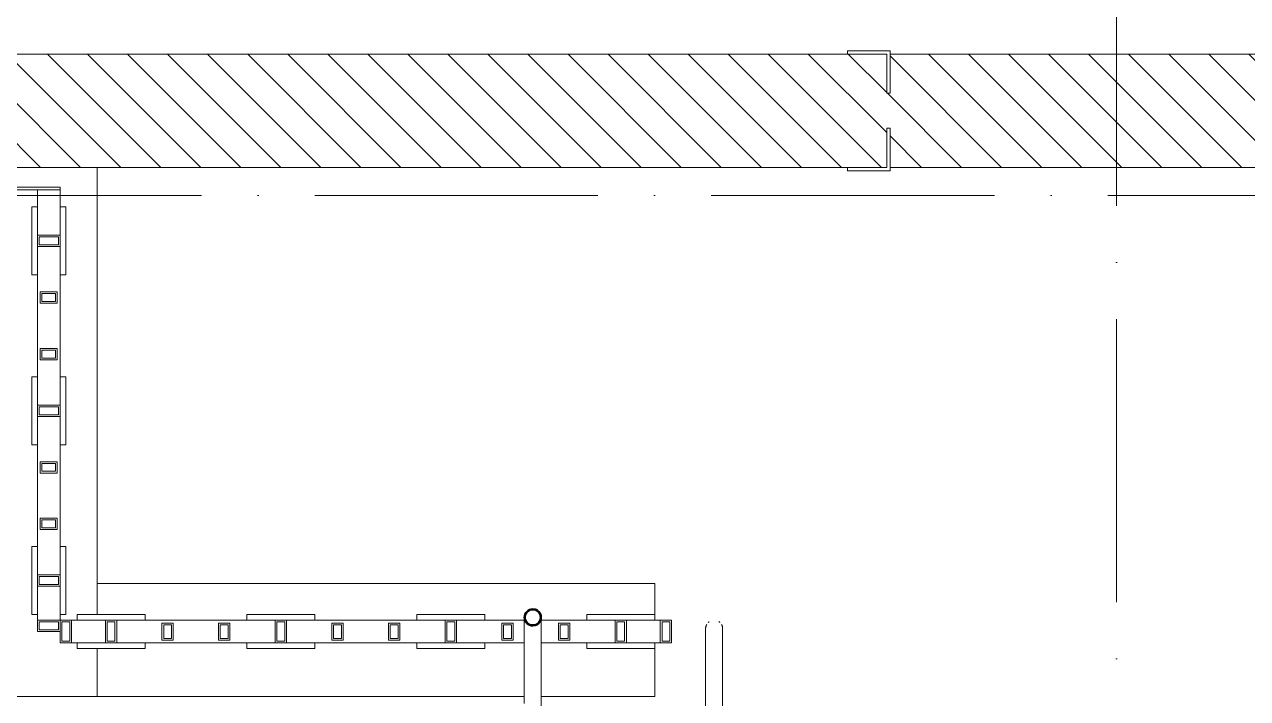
# Model space of a CAD drawing. Header units: millimetres. Extents: x -213536 to 1564669, y -45299 to 942238.
# Drawn here: x -193146 to -190986, y 123094 to 124285 of the extents above; entities that cross this region are included whole.
import ezdxf

# ---------------------------------------------------------------- set-up
doc = ezdxf.new("R2010")
doc.units = ezdxf.units.MM
doc.linetypes.add('50_200_ШТРИХ_1Т_ш5_п1_п1_', pattern=[700, 500, -100, 0, -100])
for name, color, linetype, lineweight in [('0-1', 7, 'Continuous', 5), ('0-2', 7, 'Continuous', 9), ('Обобщенные модели', 7, 'Continuous', 9), ('Ограждение', 7, 'Continuous', 9), ('Ограждение-3', 7, 'Continuous', 35), ('Оси-2', 7, '50_200_ШТРИХ_1Т_ш5_п1_п1_', 9), ('Стены', 7, 'Continuous', 9), ('Стены-1', 7, 'Continuous', 13), ('Штриховка разреза-1', 7, 'Continuous', 9)]:
    doc.layers.add(name, color=color, linetype=linetype, lineweight=lineweight)
doc.layers.add('Ограждение-2', color=9, linetype='Continuous', lineweight=9, true_color=0x808080)
doc.layers.get('0-2').off()

# ---------------------------------------------------------------- blocks, each defined once
blk = doc.blocks.new('Фахверк_СКБ_Уголок - 200_3380-28509457-АИ2_02_План отделки стен 2-го этажа _Часть 2_')
at = {"layer": 'Обобщенные модели'}
for p, q in [((200, 156), (125, 156)), ((125, 156), (125, 81)), ((200, 150), (200, 156)), ((131, 81), (131, 150)), ((131, 150), (200, 150)), ((125, 81), (131, 81)), ((131, 19), (125, 19)), ((125, 19), (125, -56)), ((131, -50), (131, 19)), ((125, -56), (200, -56)), ((200, -50), (131, -50)), ((200, -56), (200, -50))]:
    blk.add_line(p, q, dxfattribs=at)
blk = doc.blocks.new('О_Элемент ограждения_Тетива_Труба_ГОСТ 8645-68 - О_Тетива_Труба_ГОСТ 8645-68-34861003-АИ2_02_План отделки стен 2-го этажа _Часть 2_')
at = {"layer": 'Ограждение'}
for p, q in [((0, 20), (280, 20)), ((280, -20), (0, -20))]:
    blk.add_line(p, q, dxfattribs=at)
blk = doc.blocks.new('О_Балясина_Труба_ГОСТ 86453 - О_Балясина_Труба_ГОСТ 8645-68-34861004-АИ2_02_План отделки стен 2-го этажа _Часть 2_')
at = {"layer": 'Ограждение'}
for p, q in [((40, 10), (0, 10)), ((0, 10), (0, -10)), ((3, 7), (37, 7)), ((3, -7), (3, 7)), ((37, 7), (37, -7)), ((40, -10), (40, 10)), ((0, -10), (40, -10)), ((37, -7), (3, -7))]:
    blk.add_line(p, q, dxfattribs=at)
blk = doc.blocks.new('О_Балясина_Труба_ГОСТ 86453 - О_Балясина_Труба_ГОСТ 8645-68-34861002-АИ2_02_План отделки стен 2-го этажа _Часть 2_')
at = {"layer": 'Ограждение'}
for p, q in [((15, 10), (-15, 10)), ((-15, 10), (-15, -10)), ((-12, 7), (12, 7)), ((-12, -7), (-12, 7)), ((12, 7), (12, -7)), ((15, -10), (15, 10)), ((-15, -10), (15, -10)), ((12, -7), (-12, -7))]:
    blk.add_line(p, q, dxfattribs=at)
blk = doc.blocks.new('О_Полоса_Трапеция прямоугольная_Прокат_ГОСТ 1032 - Крепежная пластина-V265-АИ2_02_План отделки стен 2-го этажа _Часть 2_')
at = {"layer": 'Ограждение'}
for p, q in [((0, 30), (0, 20)), ((0, 30), (120, 30)), ((120, 20), (120, 30)), ((0, -20), (0, -30)), ((120, -30), (120, -20)), ((0, -30), (120, -30))]:
    blk.add_line(p, q, dxfattribs=at)
blk = doc.blocks.new('О_Элемент ограждения_Тетива_Труба_ГОСТ 8645-68 - О_Тетива_Труба_ГОСТ 8645-68-34892513-АИ2_02_План отделки стен 2-го этажа _Часть 2_')
at = {"layer": 'Ограждение'}
for p, q in [((0, 20), (80, 20)), ((80, -20), (0, -20))]:
    blk.add_line(p, q, dxfattribs=at)
blk = doc.blocks.new('О_Полоса_Трапеция прямоугольная_Прокат_ГОСТ 1032 - Крепежная пластина-34869228-АИ2_02_План отделки стен 2-го этажа _Часть 2_')
at = {"layer": 'Ограждение'}
for p, q in [((0, 2.5), (0, -2.5)), ((150, 2.5), (0, 2.5)), ((150, -2.5), (150, 2.5)), ((150, -2.5), (0, -2.5))]:
    blk.add_line(p, q, dxfattribs=at)
blk = doc.blocks.new('О_Элемент ограждения_Тетива_Труба_ГОСТ 8645-68 - О_Тетива_Труба_ГОСТ 8645-68-34861007-АИ2_02_План отделки стен 2-го этажа _Часть 2_')
at = {"layer": 'Ограждение'}
for p, q in [((0, 20), (60, 20)), ((60, -20), (0, -20))]:
    blk.add_line(p, q, dxfattribs=at)
blk = doc.blocks.new('О_Балясина_Труба_ГОСТ 86453 - О_Балясина_Труба_ГОСТ 8645-68-34861008-АИ2_02_План отделки стен 2-го этажа _Часть 2_')
at = {"layer": 'Ограждение'}
for p, q in [((40, 10), (0, 10)), ((0, 10), (0, -10)), ((3, 7), (37, 7)), ((3, -7), (3, 7)), ((37, 7), (37, -7)), ((40, -10), (40, 10)), ((0, -10), (40, -10)), ((37, -7), (3, -7))]:
    blk.add_line(p, q, dxfattribs=at)
blk = doc.blocks.new('О_Элемент ограждения_Тетива_Труба_ГОСТ 8645-68 - О_Тетива_Труба_ГОСТ 8645-68-V266-АИ2_02_План отделки стен 2-го этажа _Часть 2_')
at = {"layer": 'Ограждение'}
for p, q in [((0, 20), (121.6, 20)), ((147.7, 20), (280, 20)), ((120, -20), (0, -20)), ((280, -20), (149.6, -20))]:
    blk.add_line(p, q, dxfattribs=at)
blk = doc.blocks.new('О_Элемент ограждения_Тетива_Труба_ГОСТ 8645-68 - О_Тетива_Труба_ГОСТ 8645-68-34882724-АИ2_02_План отделки стен 2-го этажа _Часть 2_')
at = {"layer": 'Ограждение'}
for p, q in [((0, 20), (60, 20)), ((60, -20), (0, -20))]:
    blk.add_line(p, q, dxfattribs=at)
blk = doc.blocks.new('О_Элемент поручня_Площадочный_Двухуровневый_ГОСТ 87322 - О_Элемент поручня_Площадочный_Двухуровневый_ГОСТ 8732-78-35172055-АИ2_02_План отделки стен 2-го этажа _Часть 2_')
at = {"layer": 'Ограждение-2'}
h = blk.add_hatch(color=256, dxfattribs=at)
h.paths.add_polyline_path([(210, -25), (214.4, -35.6), (225, -40), (235.6, -35.6), (240, -25), (235.6, -14.4), (225, -10), (214.4, -14.4)], flags=0)
h.paths.add_polyline_path([(211.5, -25), (215.5, -15.5), (225, -11.5), (234.5, -15.5), (238.5, -25), (234.5, -34.5), (225, -38.5), (215.5, -34.5)], flags=0)
at = {"layer": 'Ограждение'}
for p, q in [((170, -10), (73, -10)), ((48.9, -40), (170, -40))]:
    blk.add_line(p, q, dxfattribs=at)
at = {"layer": 'Ограждение', "flags": 128}
for points in [[(170, -10), (172.2, -10), (174.4, -10), (176.6, -10), (178.8, -10), (180.9, -10), (183.1, -10), (185.2, -10), (187.3, -10), (189.4, -10), (191.4, -10), (193.4, -10), (195.4, -10), (197.3, -10), (199.2, -10), (201.1, -10), (202.8, -10), (204.6, -10), (206.3, -10), (207.9, -10), (209.5, -10), (211, -10), (212.4, -10), (213.8, -10), (215.1, -10), (216.3, -10), (217.4, -10), (218.5, -10), (219.5, -10), (220.4, -10), (221.3, -10), (222, -10), (222.7, -10), (223.3, -10), (223.8, -10), (224.2, -10), (224.5, -10), (224.8, -10), (224.9, -10), (225, -10)], [(224.5, -11.5), (223.9, -11.5), (223.4, -11.6), (222.8, -11.7), (222.3, -11.8), (221.8, -11.9), (221.3, -12), (220.8, -12.2), (220.2, -12.4)], [(225.6, -10), (226.2, -10), (226.8, -10.1), (227.4, -10.2), (228, -10.3), (228.6, -10.4), (229.1, -10.6), (229.7, -10.8), (230.3, -11), (230.8, -11.2), (231.4, -11.4), (231.9, -11.7), (232.5, -12), (233, -12.3), (233.5, -12.6), (234, -13), (234.4, -13.3), (234.9, -13.7), (235.3, -14.1)], [(235.8, -14.5), (236.2, -15), (236.6, -15.4), (236.9, -15.9), (237.3, -16.4), (237.6, -16.9), (237.9, -17.4), (238.2, -17.9), (238.5, -18.5), (238.8, -19), (239, -19.6), (239.2, -20.1), (239.4, -20.7), (239.5, -21.3), (239.7, -21.9), (239.8, -22.5), (239.9, -23), (239.9, -23.6), (240, -24.2), (240, -24.8)], [(225, -40), (224.8, -40), (224.6, -40), (224.3, -40), (223.9, -40), (223.4, -40), (222.9, -40), (222.2, -40), (221.5, -40), (220.7, -40), (219.8, -40), (218.8, -40), (217.7, -40), (216.6, -40), (215.4, -40), (214.1, -40), (212.8, -40), (211.3, -40), (209.9, -40), (208.3, -40), (206.7, -40), (205, -40), (203.3, -40), (201.5, -40), (199.7, -40), (197.8, -40), (195.9, -40), (194, -40), (192, -40), (189.9, -40), (187.9, -40), (185.8, -40), (183.6, -40), (181.5, -40), (179.3, -40), (177.2, -40), (175, -40), (172.8, -40), (170.6, -40), (170, -40)], [(220.1, -37.6), (220.6, -37.8), (221.1, -37.9), (221.6, -38.1), (222.2, -38.2), (222.7, -38.3), (223.2, -38.4), (223.8, -38.4), (224.3, -38.5), (224.9, -38.5)], [(235.5, -35.8), (235, -36.2), (234.6, -36.6), (234.1, -36.9), (233.6, -37.3), (233.1, -37.6), (232.6, -37.9), (232.1, -38.2), (231.5, -38.5), (231, -38.8), (230.4, -39), (229.9, -39.2), (229.3, -39.4), (228.7, -39.5), (228.1, -39.7), (227.5, -39.8), (227, -39.9), (226.4, -39.9), (225.8, -40), (225.2, -40)], [(240, -25.6), (240, -26.2), (239.9, -26.8), (239.8, -27.4), (239.7, -28), (239.6, -28.6), (239.4, -29.1), (239.2, -29.7), (239, -30.3), (238.8, -30.8), (238.6, -31.4), (238.3, -31.9), (238, -32.5), (237.7, -33), (237.4, -33.5), (237, -34), (236.7, -34.4), (236.3, -34.9), (235.9, -35.3)]]:
    blk.add_lwpolyline(points, dxfattribs=at)
at = {"layer": 'Ограждение-3'}
for radius, start, end in [(15, 0, 180), (13.5, 360, 180), (15, 180, 0), (13.5, 180, 360)]:
    blk.add_arc((225, -25), radius, start, end, dxfattribs=at)
blk = doc.blocks.new('О_Элемент поручня_Площадочный_Двухуровневый_ГОСТ 87322 - О_Элемент поручня_Площадочный_Двухуровневый_ГОСТ 8732-78-V272-АИ2_02_План отделки стен 2-го этажа _Часть 2_')
at = {"layer": 'Ограждение'}
for p, q in [((180, -10), (0, -10)), ((0, -25), (0, -10)), ((0, -40), (0, -25)), ((0, -40), (180, -40))]:
    blk.add_line(p, q, dxfattribs=at)
at = {"layer": 'Ограждение', "flags": 128}
for points in [[(180, -10), (182.2, -10), (184.4, -10), (186.6, -10), (188.8, -10), (190.9, -10), (193.1, -10), (195.2, -10), (197.3, -10), (199.4, -10), (201.4, -10), (203.4, -10), (205.4, -10), (207.3, -10), (209.2, -10), (211.1, -10), (212.8, -10), (214.6, -10), (216.3, -10), (217.9, -10), (219.5, -10)], [(235, -10), (235, -10), (234.8, -10), (234.6, -10), (234.3, -10), (233.9, -10), (233.4, -10), (232.9, -10), (232.2, -10), (231.5, -10), (230.7, -10), (229.8, -10), (228.8, -10), (227.7, -10), (226.6, -10), (225.4, -10), (224.1, -10), (222.8, -10), (221.3, -10), (219.9, -10), (218.3, -10), (216.7, -10), (215, -10), (213.3, -10), (211.5, -10), (209.7, -10), (207.8, -10), (205.9, -10), (204, -10), (202, -10), (199.9, -10), (197.9, -10), (195.8, -10), (193.6, -10), (191.5, -10), (189.3, -10), (187.2, -10), (185, -10), (182.8, -10), (180.6, -10), (180, -10)], [(219.8, -10), (221, -10), (222.4, -10), (223.8, -10), (225.1, -10), (226.3, -10), (227.4, -10), (228.5, -10), (229.5, -10), (230.4, -10), (231.3, -10), (232, -10), (232.7, -10), (233.3, -10), (233.8, -10), (234.2, -10), (234.5, -10), (234.8, -10), (234.9, -10), (235, -10), (235, -10)], [(235, -10), (235.6, -10), (236.2, -10), (236.8, -10.1), (237.4, -10.2), (238, -10.3), (238.6, -10.4), (239.1, -10.6), (239.7, -10.8), (240.3, -11), (240.8, -11.2), (241.4, -11.4), (241.9, -11.7), (242.5, -12)], [(245.8, -14.5), (246.2, -15), (246.6, -15.4), (246.9, -15.9), (247.3, -16.4)], [(180, -40), (182.2, -40), (184.4, -40), (186.6, -40), (188.8, -40), (190.9, -40), (193.1, -40), (195.2, -40), (197.3, -40), (199.4, -40), (201.4, -40), (203.4, -40), (205.4, -40), (207.3, -40), (209.2, -40), (211.1, -40), (212.8, -40), (214.6, -40), (216.3, -40), (217.9, -40), (219.5, -40), (221, -40), (222.4, -40), (223.8, -40), (225.1, -40), (226.3, -40), (227.4, -40), (228.5, -40), (229.5, -40), (230.4, -40), (231.3, -40), (232, -40), (232.7, -40), (233.3, -40), (233.8, -40), (234.2, -40), (234.5, -40), (234.8, -40), (234.9, -40), (235, -40), (235, -40)], [(219.8, -40), (218.3, -40), (216.7, -40), (215, -40), (213.3, -40), (211.5, -40), (209.7, -40), (207.8, -40), (205.9, -40), (204, -40), (202, -40), (199.9, -40), (197.9, -40), (195.8, -40), (193.6, -40), (191.5, -40), (189.3, -40), (187.2, -40), (185, -40), (182.8, -40), (180.6, -40)], [(235, -40), (235, -40), (234.8, -40), (234.6, -40), (234.3, -40), (233.9, -40), (233.4, -40), (232.9, -40), (232.2, -40), (231.5, -40), (230.7, -40), (229.8, -40), (228.8, -40), (227.7, -40), (226.6, -40), (225.4, -40), (224.1, -40), (222.8, -40), (221.3, -40), (219.9, -40)], [(242.6, -37.9), (242.1, -38.2), (241.5, -38.5), (241, -38.8), (240.4, -39), (239.9, -39.2), (239.3, -39.4), (238.7, -39.5), (238.1, -39.7), (237.5, -39.8), (237, -39.9), (236.4, -39.9), (235.8, -40), (235.2, -40), (235, -40)], [(247.4, -33.5), (247, -34), (246.7, -34.4), (246.3, -34.9), (245.9, -35.3)]]:
    blk.add_lwpolyline(points, dxfattribs=at)
blk = doc.blocks.new('0125-Р-ОО-Ш2-АР-о_23_10_2024_rvt-1-АИ2_02_План отделки стен 2-го этажа _Часть 2_')
at = {"layer": 'Штриховка разреза-1'}
h = blk.add_hatch(dxfattribs=at)
h.set_pattern_fill('FP_2', color=256, style=0, pattern_type=2)
h.set_pattern_definition([(135, (0, 0), (-35.35534, -35.35534), [])])
h.paths.add_polyline_path([(22000, 16050), (22000, 16119), (22006, 16119), (22006, 16050), (22700, 16050), (22700, 16250), (22006, 16250), (22006, 16181), (22000, 16181), (22000, 16250), (19000, 16250), (19000, 16181), (18994, 16181), (18994, 16250), (16800, 16250), (16800, 16050), (18994, 16050), (18994, 16119), (19000, 16119), (19000, 16050), (20187, 16050)], flags=0)
at = {"layer": 'Стены'}
for p, q in [((17599.6, 16050), (17599.6, 15259.9)), ((17599.6, 15315), (18584.6, 15315)), ((18584.6, 15315), (18584.6, 15249.9)), ((18584.6, 15209.9), (18584.6, 15115)), ((17599.6, 15199.9), (17599.6, 15115)), ((17599.6, 15115), (17399.6, 15115)), ((18354.1, 15115), (17599.6, 15115)), ((18584.6, 15115), (18384.1, 15115))]:
    blk.add_line(p, q, dxfattribs=at)
at = {"layer": 'Стены-1'}
for p, q in [((18925, 16250), (16800, 16250)), ((22000, 16250), (19000, 16250)), ((16800, 16050), (18925, 16050)), ((19000, 16050), (22000, 16050))]:
    blk.add_line(p, q, dxfattribs=at)
at = {"layer": '0-2'}
for name, p, rotation in [('Фахверк_СКБ_Уголок - 200_3380-28509457-АИ2_02_План отделки стен 2-го этажа _Часть 2_', (19125, 16200), 180), ('О_Элемент ограждения_Тетива_Труба_ГОСТ 8645-68 - О_Тетива_Труба_ГОСТ 8645-68-34892513-АИ2_02_План отделки стен 2-го этажа _Часть 2_', (17514.3, 15930), 89.99999999999967), ('О_Балясина_Труба_ГОСТ 86453 - О_Балясина_Труба_ГОСТ 8645-68-34861004-АИ2_02_План отделки стен 2-го этажа _Часть 2_', (17534.3, 15920), 180), ('О_Элемент ограждения_Тетива_Труба_ГОСТ 8645-68 - О_Тетива_Труба_ГОСТ 8645-68-34861003-АИ2_02_План отделки стен 2-го этажа _Часть 2_', (17514.3, 15630), 89.99999999999928), ('О_Балясина_Труба_ГОСТ 86453 - О_Балясина_Труба_ГОСТ 8645-68-34861002-АИ2_02_План отделки стен 2-го этажа _Часть 2_', (17514.3, 15820), 180), ('О_Балясина_Труба_ГОСТ 86453 - О_Балясина_Труба_ГОСТ 8645-68-34861002-АИ2_02_План отделки стен 2-го этажа _Часть 2_', (17514.3, 15720), 180), ('О_Балясина_Труба_ГОСТ 86453 - О_Балясина_Труба_ГОСТ 8645-68-34861004-АИ2_02_План отделки стен 2-го этажа _Часть 2_', (17534.3, 15620), 180), ('О_Элемент ограждения_Тетива_Труба_ГОСТ 8645-68 - О_Тетива_Труба_ГОСТ 8645-68-34861003-АИ2_02_План отделки стен 2-го этажа _Часть 2_', (17514.3, 15330), 89.99999999999928), ('О_Балясина_Труба_ГОСТ 86453 - О_Балясина_Труба_ГОСТ 8645-68-34861002-АИ2_02_План отделки стен 2-го этажа _Часть 2_', (17514.3, 15520), 180), ('О_Балясина_Труба_ГОСТ 86453 - О_Балясина_Труба_ГОСТ 8645-68-34861002-АИ2_02_План отделки стен 2-го этажа _Часть 2_', (17514.3, 15420), 180), ('О_Балясина_Труба_ГОСТ 86453 - О_Балясина_Труба_ГОСТ 8645-68-34861004-АИ2_02_План отделки стен 2-го этажа _Часть 2_', (17534.3, 15320), 180), ('О_Элемент ограждения_Тетива_Труба_ГОСТ 8645-68 - О_Тетива_Труба_ГОСТ 8645-68-34861007-АИ2_02_План отделки стен 2-го этажа _Часть 2_', (17514.3, 15250), 89.99999999999928), ('О_Элемент поручня_Площадочный_Двухуровневый_ГОСТ 87322 - О_Элемент поручня_Площадочный_Двухуровневый_ГОСТ 8732-78-35172055-АИ2_02_План отделки стен 2-го этажа _Часть 2_', (18344.1, 15030), 90.00000000000007), ('О_Балясина_Труба_ГОСТ 86453 - О_Балясина_Труба_ГОСТ 8645-68-34861008-АИ2_02_План отделки стен 2-го этажа _Часть 2_', (17544.3, 15249.9), 269.9999999999994), ('О_Балясина_Труба_ГОСТ 86453 - О_Балясина_Труба_ГОСТ 8645-68-34861004-АИ2_02_План отделки стен 2-го этажа _Часть 2_', (17624.3, 15209.9), 89.99999999999915), ('О_Балясина_Труба_ГОСТ 86453 - О_Балясина_Труба_ГОСТ 8645-68-34861004-АИ2_02_План отделки стен 2-го этажа _Часть 2_', (17924.3, 15209.9), 89.99999999999915), ('О_Балясина_Труба_ГОСТ 86453 - О_Балясина_Труба_ГОСТ 8645-68-34861004-АИ2_02_План отделки стен 2-го этажа _Часть 2_', (18224.3, 15209.9), 89.99999999999915), ('О_Балясина_Труба_ГОСТ 86453 - О_Балясина_Труба_ГОСТ 8645-68-34861004-АИ2_02_План отделки стен 2-го этажа _Часть 2_', (18524.3, 15209.9), 89.99999999999915), ('О_Элемент ограждения_Тетива_Труба_ГОСТ 8645-68 - О_Тетива_Труба_ГОСТ 8645-68-34882724-АИ2_02_План отделки стен 2-го этажа _Часть 2_', (18594.3, 15229.9), 180), ('О_Балясина_Труба_ГОСТ 86453 - О_Балясина_Труба_ГОСТ 8645-68-34861008-АИ2_02_План отделки стен 2-го этажа _Часть 2_', (18604.3, 15249.9), 269.9999999999994), ('О_Балясина_Труба_ГОСТ 86453 - О_Балясина_Труба_ГОСТ 8645-68-34861002-АИ2_02_План отделки стен 2-го этажа _Часть 2_', (17724.3, 15229.9), 89.99999999999953), ('О_Балясина_Труба_ГОСТ 86453 - О_Балясина_Труба_ГОСТ 8645-68-34861002-АИ2_02_План отделки стен 2-го этажа _Часть 2_', (17824.3, 15229.9), 89.99999999999953), ('О_Балясина_Труба_ГОСТ 86453 - О_Балясина_Труба_ГОСТ 8645-68-34861002-АИ2_02_План отделки стен 2-го этажа _Часть 2_', (18024.3, 15229.9), 89.99999999999953), ('О_Балясина_Труба_ГОСТ 86453 - О_Балясина_Труба_ГОСТ 8645-68-34861002-АИ2_02_План отделки стен 2-го этажа _Часть 2_', (18124.3, 15229.9), 89.99999999999953), ('О_Балясина_Труба_ГОСТ 86453 - О_Балясина_Труба_ГОСТ 8645-68-34861002-АИ2_02_План отделки стен 2-го этажа _Часть 2_', (18324.3, 15229.9), 89.99999999999953), ('О_Балясина_Труба_ГОСТ 86453 - О_Балясина_Труба_ГОСТ 8645-68-34861002-АИ2_02_План отделки стен 2-го этажа _Часть 2_', (18424.3, 15229.9), 89.99999999999953), ('О_Элемент поручня_Площадочный_Двухуровневый_ГОСТ 87322 - О_Элемент поручня_Площадочный_Двухуровневый_ГОСТ 8732-78-V272-АИ2_02_План отделки стен 2-го этажа _Часть 2_', (18664.3, 15000), 90.0000000000002)]:
    blk.add_blockref(name, p, dxfattribs=dict(at, rotation=rotation))
at = {"layer": '0-2', "extrusion": (0, 0, -1)}
for name, p in [('О_Полоса_Трапеция прямоугольная_Прокат_ГОСТ 1032 - Крепежная пластина-34869228-АИ2_02_План отделки стен 2-го этажа _Часть 2_', (-17534.3, 16012.5)), ('О_Полоса_Трапеция прямоугольная_Прокат_ГОСТ 1032 - Крепежная пластина-V265-АИ2_02_План отделки стен 2-го этажа _Часть 2_', (-17684.3, 15229.9)), ('О_Полоса_Трапеция прямоугольная_Прокат_ГОСТ 1032 - Крепежная пластина-V265-АИ2_02_План отделки стен 2-го этажа _Часть 2_', (-17984.3, 15229.9)), ('О_Полоса_Трапеция прямоугольная_Прокат_ГОСТ 1032 - Крепежная пластина-V265-АИ2_02_План отделки стен 2-го этажа _Часть 2_', (-18284.3, 15229.9)), ('О_Полоса_Трапеция прямоугольная_Прокат_ГОСТ 1032 - Крепежная пластина-V265-АИ2_02_План отделки стен 2-го этажа _Часть 2_', (-18584.3, 15229.9))]:
    blk.add_blockref(name, p, dxfattribs=at)
at = {"layer": '0-2', "extrusion": (0, 0, -1), "rotation": 270.0000000000005}
for p in [(-17514.3, 15980), (-17514.3, 15680), (-17514.3, 15380)]:
    blk.add_blockref('О_Полоса_Трапеция прямоугольная_Прокат_ГОСТ 1032 - Крепежная пластина-V265-АИ2_02_План отделки стен 2-го этажа _Часть 2_', p, dxfattribs=at)
at = {"layer": '0-2'}
for name, p in [('О_Балясина_Труба_ГОСТ 86453 - О_Балясина_Труба_ГОСТ 8645-68-34861008-АИ2_02_План отделки стен 2-го этажа _Часть 2_', (17494.3, 15240)), ('О_Элемент ограждения_Тетива_Труба_ГОСТ 8645-68 - О_Тетива_Труба_ГОСТ 8645-68-34861007-АИ2_02_План отделки стен 2-го этажа _Часть 2_', (17554.3, 15229.9)), ('О_Элемент ограждения_Тетива_Труба_ГОСТ 8645-68 - О_Тетива_Труба_ГОСТ 8645-68-34861003-АИ2_02_План отделки стен 2-го этажа _Часть 2_', (17634.3, 15229.9)), ('О_Элемент ограждения_Тетива_Труба_ГОСТ 8645-68 - О_Тетива_Труба_ГОСТ 8645-68-34861003-АИ2_02_План отделки стен 2-го этажа _Часть 2_', (17934.3, 15229.9)), ('О_Элемент ограждения_Тетива_Труба_ГОСТ 8645-68 - О_Тетива_Труба_ГОСТ 8645-68-V266-АИ2_02_План отделки стен 2-го этажа _Часть 2_', (18234.3, 15229.9))]:
    blk.add_blockref(name, p, dxfattribs=at)
blk = doc.blocks.new('Оси1')
at = {"layer": 'Оси-2'}
for p, q in [((225645.6, 210594.5), (225645.6, 264395.4)), ((203926.8, 228815.2), (234645.6, 228815.2))]:
    blk.add_line(p, q, dxfattribs=at)

msp = doc.modelspace()

# ---------------------------------------------------------------- block references
at = {"color": 2, "lineweight": 30}
msp.add_blockref('Оси1', (-416862.6, -104832.4), dxfattribs=at)
at = {"layer": '0-1'}
msp.add_blockref('0125-Р-ОО-Ш2-АР-о_23_10_2024_rvt-1-АИ2_02_План отделки стен 2-го этажа _Часть 2_', (-210617, 107982.8), dxfattribs=at)

doc.saveas('drawing.dxf')
